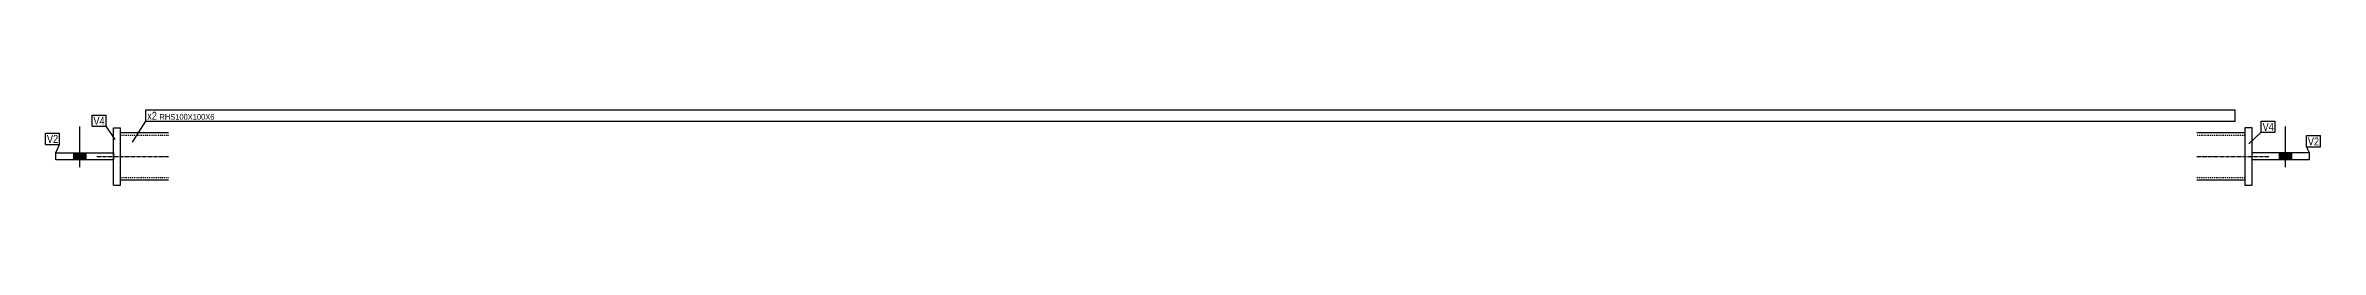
# Model space of a CAD drawing. Header units: millimetres. Extents: x 8 to 15173, y 12 to 411.
# Drawn here: x 10424 to 15173, y 12 to 169 of the extents above; entities that cross this region are included whole.
import ezdxf

# ---------------------------------------------------------------- set-up
doc = ezdxf.new("R2010")
doc.units = ezdxf.units.MM
doc.linetypes.add('DXK_LINE_DOT2', pattern=[3.9198, 1.9599, -1.9599])
doc.linetypes.add('DXK_LINE_DOT3', pattern=[5.9187, 2.979, -0.9799, 0.9799, -0.9799])
doc.layers.add('STÅL', color=7, linetype='Continuous')
doc.layers.add('TEKST', color=7, linetype='Continuous')
doc.styles.add('Arial Narrow', font='ARIALN.TTF', dxfattribs={"height": 0.2})

msp = doc.modelspace()

# ---------------------------------------------------------------- hatches: boundary and pattern name
at = {"layer": 'STÅL', "linetype": 'Continuous'}
for points in [[(10483.1, 64.5), (10509.1, 64.5), (10509.1, 79.5), (10483.1, 79.5)], [(10483.1, 64.5), (10509.1, 64.5), (10509.1, 79.5), (10483.1, 79.5)], [(15113.6, 79.5), (15087.6, 79.5), (15087.6, 64.5), (15113.6, 64.5)], [(15113.6, 79.5), (15087.6, 79.5), (15087.6, 64.5), (15113.6, 64.5)]]:
    msp.add_hatch(color=96, dxfattribs=at).paths.add_polyline_path(points)

# ---------------------------------------------------------------- linework, layer by layer
at = {"layer": 'STÅL', "color": 96, "linetype": 'Continuous'}
for p, q in [((10496.1, 49.5), (10496.1, 134.5)), ((10496.1, 49.5), (10496.1, 134.5)), ((15100.6, 49.5), (15100.6, 134.5)), ((15100.6, 49.5), (15100.6, 134.5)), ((10483.1, 64.5), (10483.1, 79.5)), ((10483.1, 64.5), (10483.1, 79.5)), ((10509.1, 64.5), (10509.1, 79.5)), ((10509.1, 64.5), (10509.1, 79.5)), ((15087.6, 64.5), (15087.6, 79.5)), ((15087.6, 64.5), (15087.6, 79.5)), ((15113.6, 64.5), (15113.6, 79.5)), ((15113.6, 64.5), (15113.6, 79.5))]:
    msp.add_line(p, q, dxfattribs=at)
at = {"layer": 'STÅL', "color": 2, "linetype": 'Continuous'}
for p, q in [((10566.1, 12), (10566.1, 132)), ((10566.1, 132), (10581.1, 132)), ((10581.1, 12), (10581.1, 132)), ((10581.1, 122), (10681.1, 122)), ((14915.6, 122), (15015.6, 122)), ((15030.6, 132), (15015.6, 132)), ((15015.6, 132), (15015.6, 12)), ((15030.6, 12), (15030.6, 132)), ((10446.1, 64.5), (10446.1, 79.5)), ((10446.1, 79.5), (10566.1, 79.5)), ((10566.1, 64.5), (10446.1, 64.5)), ((10566.1, 79.5), (10566.1, 64.5)), ((15150.6, 79.5), (15030.6, 79.5)), ((15030.6, 64.5), (15030.6, 79.5)), ((15150.6, 64.5), (15030.6, 64.5)), ((15150.6, 64.5), (15150.6, 79.5)), ((10566.1, 12), (10581.1, 12)), ((10681.1, 22), (10581.1, 22)), ((15015.6, 22), (14915.6, 22)), ((15015.6, 12), (15030.6, 12))]:
    msp.add_line(p, q, dxfattribs=at)
at = {"layer": 'STÅL', "color": 7, "linetype": 'DXK_LINE_DOT2'}
for p, q in [((10581.1, 22), (10581.1, 122)), ((10681.1, 116), (10581.1, 116)), ((15015.6, 116), (14915.6, 116)), ((15015.6, 122), (15015.6, 22)), ((10581.1, 28), (10681.1, 28)), ((14915.6, 28), (15015.6, 28))]:
    msp.add_line(p, q, dxfattribs=at)
at = {"layer": 'STÅL', "color": 7, "linetype": 'DXK_LINE_DOT3'}
for p, q in [((10531.1, 72), (10681.1, 72)), ((14915.6, 72), (15065.6, 72))]:
    msp.add_line(p, q, dxfattribs=at)

# ---------------------------------------------------------------- wipeouts: each hides what was drawn before it
at = {"color": 0}
msp.add_wipeout([(10656.8, 148.7), (10656.8, 166.2), (10636.6, 166.2), (10636.6, 148.7)], dxfattribs=at).dxf.layer = 'TEKST'

# ---------------------------------------------------------------- next in the draw order: wipeouts: each hides what was drawn before it
for points in [[(10547.8, 138.1), (10547.8, 155.6), (10524.3, 155.6), (10524.3, 138.1)], [(10656.8, 148.7), (10656.8, 166.2), (10636.6, 166.2), (10636.6, 148.7)], [(15075.9, 125.4), (15075.9, 142.9), (15052.5, 142.9), (15052.5, 125.4)], [(10450.7, 100.1), (10450.7, 117.6), (10427.2, 117.6), (10427.2, 100.1)], [(15170.4, 94.9), (15170.4, 112.4), (15147, 112.4), (15147, 94.9)]]:
    msp.add_wipeout(points, dxfattribs=at).dxf.layer = 'TEKST'

# ---------------------------------------------------------------- next in the draw order: linework, layer by layer
at = {"layer": 'TEKST', "color": 7, "linetype": 'Continuous'}
for p, q in [((10605.6, 101.6), (10633.6, 145.7)), ((10633.6, 145.7), (10633.6, 169.2))]:
    msp.add_line(p, q, dxfattribs=at)

# ---------------------------------------------------------------- next in the draw order: wipeouts: each hides what was drawn before it
at = {"color": 0}
for points in [[(10547.8, 138.1), (10547.8, 155.6), (10524.3, 155.6), (10524.3, 138.1)], [(14992, 148.7), (14992, 161.2), (10662.1, 161.2), (10662.1, 148.7)], [(15075.9, 125.4), (15075.9, 142.9), (15052.5, 142.9), (15052.5, 125.4)], [(10450.7, 100.1), (10450.7, 117.6), (10427.2, 117.6), (10427.2, 100.1)], [(15170.4, 94.9), (15170.4, 112.4), (15147, 112.4), (15147, 94.9)]]:
    msp.add_wipeout(points, dxfattribs=at).dxf.layer = 'TEKST'

# ---------------------------------------------------------------- next in the draw order: linework, layer by layer
at = {"layer": 'TEKST', "color": 7, "linetype": 'Continuous'}
for p, q in [((10521.3, 158.6), (10550.8, 158.6)), ((10521.3, 135.1), (10521.3, 158.6)), ((10550.8, 135.1), (10550.8, 158.6)), ((15049.5, 145.9), (15078.9, 145.9)), ((15049.5, 122.4), (15049.5, 145.9)), ((15078.9, 122.4), (15078.9, 145.9)), ((10424.2, 120.6), (10453.7, 120.6)), ((10424.2, 97.1), (10424.2, 120.6)), ((10424.2, 97.1), (10453.7, 97.1)), ((10446.1, 79.5), (10453.7, 97.1)), ((10453.7, 97.1), (10453.7, 120.6)), ((10521.3, 135.1), (10550.8, 135.1)), ((10569.4, 107.7), (10550.8, 135.1)), ((15023.9, 98.1), (15049.5, 122.4)), ((15049.5, 122.4), (15078.9, 122.4)), ((15144, 115.4), (15173.4, 115.4)), ((15144, 91.9), (15144, 115.4)), ((15173.4, 91.9), (15173.4, 115.4)), ((15150.6, 79.5), (15144, 91.9)), ((15144, 91.9), (15173.4, 91.9))]:
    msp.add_line(p, q, dxfattribs=at)

# ---------------------------------------------------------------- next in the draw order: texts
at = {"layer": 'TEKST', "color": 3, "style": 'Arial Narrow'}
for s, p in [('V4', (10524.3, 138.1)), ('V2', (10427.2, 100.1)), ('V4', (15052.5, 125.4)), ('V2', (15147, 94.9))]:
    msp.add_text(s, height=16.7, dxfattribs=at).set_placement(p)

# ---------------------------------------------------------------- next in the draw order: wipeouts: each hides what was drawn before it
at = {"color": 0}
msp.add_wipeout([(14992, 148.7), (14992, 161.2), (10662.1, 161.2), (10662.1, 148.7)], dxfattribs=at).dxf.layer = 'TEKST'

# ---------------------------------------------------------------- next in the draw order: linework, layer by layer
at = {"layer": 'TEKST', "color": 7, "linetype": 'Continuous'}
for p, q in [((10633.6, 169.2), (14995, 169.2)), ((10633.6, 145.7), (14995, 145.7)), ((14995, 145.7), (14995, 169.2))]:
    msp.add_line(p, q, dxfattribs=at)

# ---------------------------------------------------------------- next in the draw order: texts
at = {"layer": 'TEKST', "color": 3, "style": 'Arial Narrow'}
for s, height, p in [('x2', 16.7, (10636.6, 148.7)), ('RHS100X100X6', 11.93, (10662.1, 148.7))]:
    msp.add_text(s, height=height, dxfattribs=at).set_placement(p)

doc.saveas('drawing.dxf')
